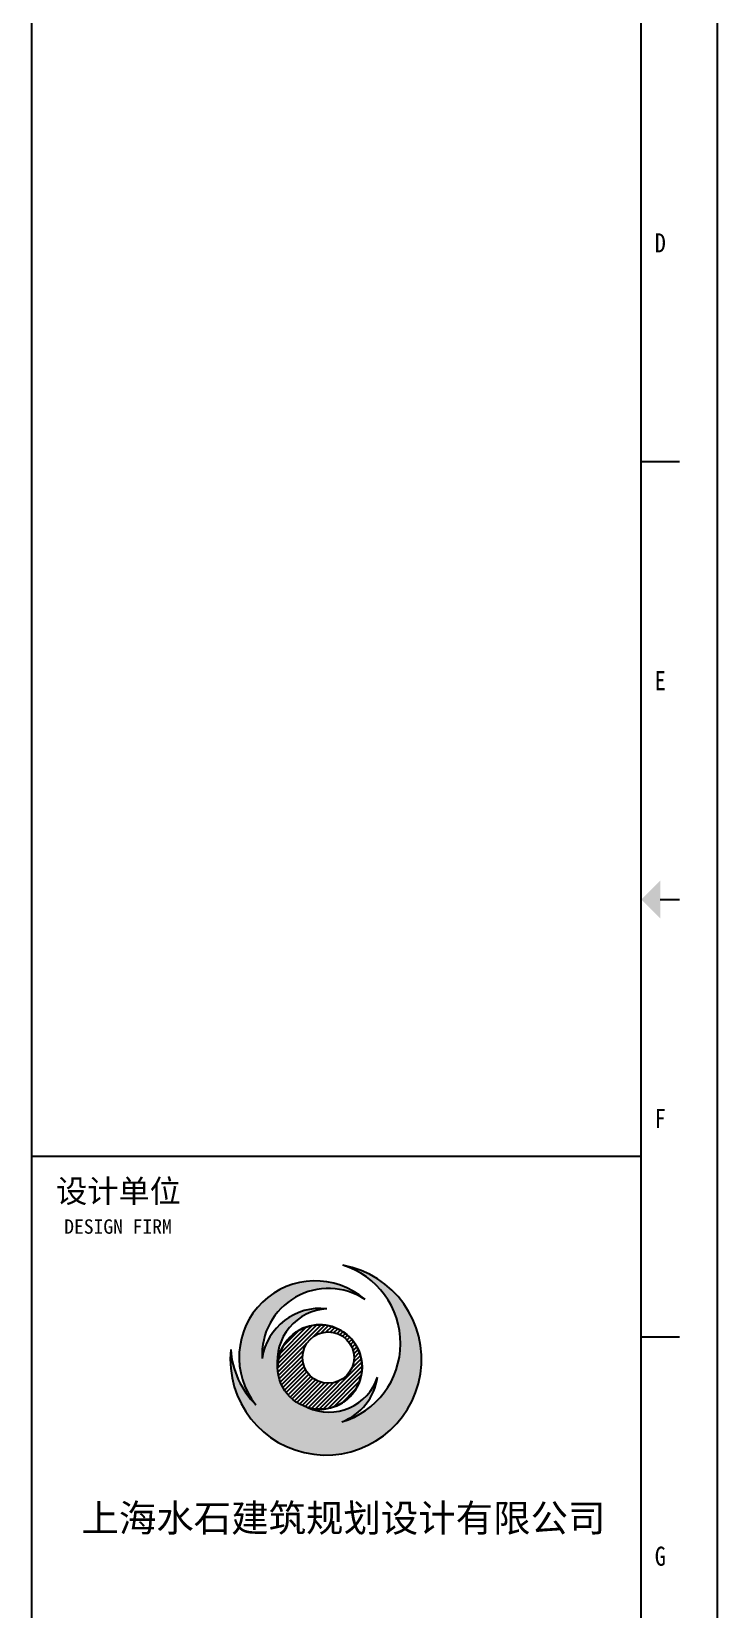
# Model space of a CAD drawing. Extents: x 208319 to 271319, y 1003 to 45500.
# Drawn here: x 264577 to 271319, y 16279 to 31777 of the extents above; entities that cross this region are included whole.
import ezdxf
from ezdxf.enums import TextEntityAlignment as Align

# ---------------------------------------------------------------- set-up
doc = ezdxf.new("R2010")
doc.units = 0
doc.header["$LTSCALE"] = 1000
doc.header["$MEASUREMENT"] = 0
doc.layers.add('tk', color=253, linetype='Continuous')
doc.styles.add('TKZ1', font='SIMHEI.TTF', dxfattribs={"width": 0.7})
doc.styles.add('图签栏', font='SimSun.ttf')

# ---------------------------------------------------------------- blocks, each defined once
blk = doc.blocks.new('fasdf')
h = blk.add_hatch(color=256)
edge = h.paths.add_edge_path()
edge.add_ellipse((402030.4516230522, 706810.7611001611), major_axis=(-514.0285809667835, 0.0001859458869418847), ratio=0.9999999439652398, start_angle=273.0612886199785, end_angle=367.25624511763965, ccw=False)
edge.add_ellipse((401938.1195852932, 706751.0833815178), major_axis=(-576.6345036158765, 0.0002153066047882123), ratio=0.9999999439652424, start_angle=263.5396133225767, end_angle=351.435565370366)
edge.add_ellipse((402019.7414229116, 706871.1691852777), major_axis=(652.7234943133634, 0.0003265839571739003), ratio=0.9999999439653614, start_angle=56.56441197541392, end_angle=183.0044875445959, ccw=False)
edge.add_ellipse((401890.020717698, 706850.0096021239), major_axis=(-748.1193316189091, 0.0003131891261417162), ratio=0.9999999439650786, start_angle=229.1459805590902, end_angle=398.7515329542495)
edge.add_ellipse((401888.4759169572, 706972.4207411783), major_axis=(829.1636824457154, 0.0004117907411183309), ratio=0.9999999439651506, start_angle=183.2971210893767, end_angle=225.4300763974884, ccw=False)
edge.add_ellipse((401995.1334748985, 706827.1553728381), major_axis=(-939.5294426009957, 2.960000881614893e-05), ratio=0.9999999439652927, start_angle=-5.961306380157258, end_angle=259.8615439987599)
edge.add_ellipse((401924.949592026, 706983.9032446587), major_axis=(-803.421646022682, 0.0002320366431730842), ratio=0.9999999439652991, start_angle=106.44547152296269, end_angle=252.9501095560289, ccw=False)
edge.add_ellipse((401950.4095423806, 706733.9293793715), major_axis=(-558.3934793325072, 0.0004764915198602409), ratio=0.9999999439652639, start_angle=111.2068579459984, end_angle=171.7330111547082)
edge.add_ellipse((402024.6906270337, 706813.4655552941), major_axis=(504.3061632344411, 0.0007477828175335446), ratio=0.9999999439651512, start_angle=245.4399966383165, end_angle=341.5230170452097, ccw=False)
edge.add_ellipse((401935.5881373672, 706752.0014732531), major_axis=(415.094154202523, 0.0005707338286734656), ratio=0.9999999439652394, start_angle=180.8510010434971, end_angle=253.12287501169578, ccw=False)
h = blk.add_hatch()
h.set_pattern_fill('ANSI31', color=256, scale=6118.035339263164, style=0)
h.set_pattern_definition([(44.99999839472234, (369765.2692104229, 713335.2078480939), (-20.2545012191338, 20.25450008417769), [])])
edge = h.paths.add_edge_path()
edge.add_ellipse((401935.5881373672, 706752.0014732529), major_axis=(415.0941541534253, 0.006409192290321805), ratio=0.999999943965255, start_angle=-0.0008846659691915936, end_angle=180.8501951563167)
edge.add_ellipse((401935.5881373672, 706752.0014732531), major_axis=(415.0941540936943, 0.009521767014665143), ratio=0.999999943965255, start_angle=180.8497655251516, end_angle=359.9986857027691)
edge = h.paths.add_edge_path(flags=16)
edge.add_ellipse((402018.719211549, 706845.1505209173), major_axis=(252.8140320622929, 0.0003526330832669862), ratio=0.9999999439653426, start_angle=-7.991798702278174e-05, end_angle=179.9999200820131, ccw=False)
edge.add_ellipse((402018.719211549, 706845.1505209173), major_axis=(252.8140320625323, 0.0001837953728334263), ratio=0.9999999439651124, start_angle=179.9999583460631, end_angle=359.99995834606307, ccw=False)
for p, q in [((405843.7210327036, 689095.5493011763), (405843.7210327036, 733592.5766485762)), ((399101.7471909412, 732843.4684440745), (399101.7471909412, 689844.657505678)), ((405094.6128280855, 689844.657505678), (405094.6128280855, 732843.4684440745)), ((405469.1669303945, 715643.9440687178), (405094.6128280855, 715643.9440687178)), ((405281.8898792373, 711344.0629748763), (405469.1669303945, 711344.0629748763)), ((399101.7461974867, 708822.065353493), (405094.611845424, 708822.065353493)), ((399101.7461974867, 708822.065353493), (405094.6118346331, 708822.065353493)), ((405469.1669303945, 707044.181881035), (405094.6128280855, 707044.181881035))]:
    blk.add_line(p, q)
for centre, major_axis, ratio, start_param, end_param in [((401995.1334748985, 706827.1553728381), (939.5294426010081, 3.749333394298026e-05), 0.9999999439652769, 3.037548158124132, 7.677032124272626), ((401890.020717698, 706850.0096021239), (-748.1193316187366, 0.0002115621996444668), 0.9999999439656313, 3.999351692623506, 6.959527011582789), ((401924.949592026, 706983.9032446587), (803.4216460227148, 3.405625169029506e-05), 0.9999999439652874, -1.283769032875848, 1.273219270243743), ((402019.7414229116, 706871.1691852778), (-652.7234943134014, 0.0002316768349395119), 0.9999999439652527, 4.128828737294477, 6.335624362446964), ((401938.1195852932, 706751.0833815178), (-576.634503615895, 0.000235208704466127), 0.9999999439651966, 4.599633996425916, 6.133707758834584), ((402030.4516230522, 706810.7611001611), (-514.0285809662597, 0.000772663781231257), 0.9999999439651877, -1.517365619611471, 0.1266465100459031), ((401935.5881373672, 706752.0014732531), (415.094154202802, 0.0003097642691136949), 0.9999999439651666, 4.417828209768105, 9.439631359616302), ((401935.5881373672, 706752.0014732531), (-415.0941542009997, 0.001268492440902245), 0.9999999439653278, 3.141596378467096, 9.424781685646682), ((402018.7192115491, 706845.1505209173), (252.8140320625939, 6.670137792807227e-06), 0.9999999439651124, 4.712386813793827, 10.99557212097341), ((401888.4759169572, 706972.4207411783), (-829.1636824456067, 0.0005907424625339865), 0.9999999439652839, 0.05754682793610755, 0.7929056216581918), ((402024.6906270337, 706813.4655552941), (504.306163234918, 0.0001879232584700812), 0.9999999439652518, 4.283737167580537, 5.96070222894189), ((401950.4095423806, 706733.9293793715), (558.3934793326382, 0.00029092861746822), 0.9999999439652726, -1.20066820597032, -0.1442875489117363)]:
    blk.add_ellipse(centre, major_axis=major_axis, ratio=ratio, start_param=start_param, end_param=end_param)
blk.add_solid([(405281.88987924, 711156.7859237508), (405281.88987924, 711531.3400260105), (405094.6128280855, 711344.0629748763)])
at = {"style": 'TKZ1', "width": 0.8500000001320944}
for s, p in [('D', (405281.88987924, 717793.8846156341)), ('E', (405281.88987924, 713494.0035218014)), ('F', (405281.88987924, 709194.1224279599)), ('G', (405281.88987924, 704894.2413341186))]:
    blk.add_text(s, height=187.2770511254203, dxfattribs=at).set_placement(p, align=Align.MIDDLE)
for s, height, style, p in [('设计单位', 224.7324613505043, '图签栏', (399956.4708972815, 708484.9666614672)), ('上海水石建筑规划设计有限公司', 269.6789536206052, 'TKZ1', (402167.1880653297, 705273.9478996862))]:
    blk.add_text(s, height=height, dxfattribs=dict(style=style)).set_placement(p, align=Align.MIDDLE)
at = {"style": '图签栏'}
blk.add_text('DESIGN FIRM', height=141.245991425938, dxfattribs=at).set_placement((399423.277754359, 708061.5383368498))

msp = doc.modelspace()

# ---------------------------------------------------------------- block references
at = {"layer": 'tk'}
msp.add_blockref('fasdf', (-134524.8441107598, -688092.312832684), dxfattribs=at)

doc.saveas('drawing.dxf')
